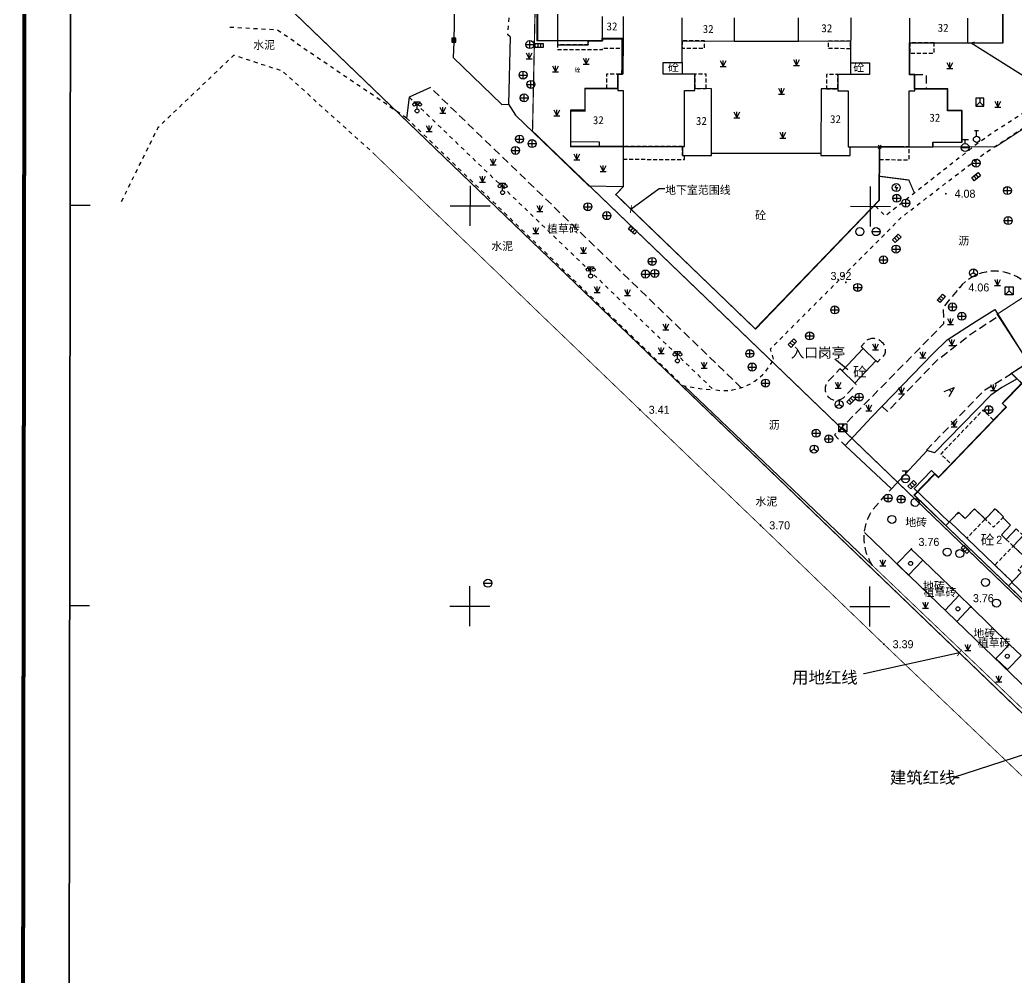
# Model space of a CAD drawing. Extents: x 99002 to 478558, y 2449839 to 2450453.
# Drawn here: x 478199.4 to 478323.9, y 2449967.5 to 2450087.1 of the extents above; entities that cross this region are included whole.
import ezdxf
from ezdxf.enums import TextEntityAlignment as Align

# ---------------------------------------------------------------- set-up
doc = ezdxf.new("R2010")
doc.units = 0
doc.header["$LTSCALE"] = 0.5
doc.header["$PDMODE"] = 35
doc.header["$PDSIZE"] = 0.2
for name, pattern in [('2', [0]), ('380403', [3, 2, -1]), ('430600', [3, 2, -1]), ('DASHEDX2', [38.1, 25.4, -12.7]), ('X0', [4, 3, -1]), ('X11', [6, 5, -1]), ('X3', [5, 4, -1]), ('X5', [3, 2, -1]), ('X6', [2, 1, -1])]:
    doc.linetypes.add(name, pattern=pattern)
doc.layers.get('0').update_dxf_attribs({"linetype": 'CONTINUOUS'})
for name, color, linetype in [('DEFAULT', 1, 'CONTINUOUS'), ('DLDW', 11, 'CONTINUOUS'), ('DLSS', 4, 'CONTINUOUS'), ('DMTZ', 3, 'CONTINUOUS'), ('GCD', 1, 'CONTINUOUS'), ('GXYZ', 2, 'CONTINUOUS'), ('JMD', 6, 'CONTINUOUS'), ('TK', 7, 'CONTINUOUS'), ('ZBTZ', 3, 'CONTINUOUS'), ('交通线', 7, 'CONTINUOUS'), ('地下室范围线', 170, 'CONTINUOUS'), ('居民地点', 7, 'CONTINUOUS'), ('居民地面', 7, 'CONTINUOUS'), ('建筑物首层报建外轮廓范围线', 10, 'CONTINUOUS'), ('建筑红线', 10, 'DASHEDX2'), ('房屋面', 7, 'CONTINUOUS'), ('植被点', 114, 'CONTINUOUS'), ('用地信息', 7, 'CONTINUOUS'), ('用地红线', 10, 'CONTINUOUS'), ('管线点', 7, 'CONTINUOUS'), ('红线', 10, 'CONTINUOUS'), ('高程点', 7, 'CONTINUOUS')]:
    doc.layers.add(name, color=color, linetype=linetype)
doc.styles.add('方正中等线简体', font='FZZDXJW.TTF')
doc.styles.add('方正细等线简体', font='方正细等线简体.ttf')
doc.styles.add('正等线体', font='simhei.ttf')
doc.styles.add('等线体', font='simhei.ttf')
doc.styles.add('细等线体', font='FZXDXJW.TTF', dxfattribs={"width": 0.8})
doc.styles.add('黑体', font='simhei.ttf')
doc.linetypes.add('10411', pattern='A,2,[150,AAA.SHX,S=1,R=0,X=0,Y=1],2,[151,AAA.SHX,S=1,R=0,X=0,Y=3],1e-11', length=4)
doc.linetypes.add('1161', pattern='A,0,[149,AAA.SHX,S=0.15,R=0,X=0,Y=0],-1.6', length=1.6)
doc.linetypes.add('444', pattern='A,4.5,[145,AAA.SHX,S=1,R=0,X=0,Y=1],4.5,-0.5,[146,AAA.SHX,S=1,R=0,X=0,Y=0],-0.5', length=10)
doc.dimstyles.get("Standard").update_dxf_attribs({"dimtxt": 1, "dimasz": 0.7, "dimexe": 0.18, "dimexo": 0.0625, "dimgap": 0.09, "dimtad": 0, "dimzin": 0, "dimdsep": 46, "dimtxsty": '等线体', "dimblk2": 'ARCHTICK', "dimsah": 1, "dimcen": 0.09, "dimadec": 0, "dimazin": 0, "dimtfac": 1, "dimtofl": 0, "dimtmove": 0, "dimatfit": 3, "dimldrblk": 'ARCHTICK', "dimfxl": 0, "dimtolj": 1, "dimtzin": 0, "dimarcsym": 0})

# ---------------------------------------------------------------- blocks, each defined once
blk = doc.blocks.new('gc042')
blk.add_line((-1, 0), (1, 0))
blk.add_circle((0, 0), 1)
blk = doc.blocks.new('gc043')
for p, q in [((-1, 0), (1, 0)), ((0, -1), (0, 1))]:
    blk.add_line(p, q)
blk.add_circle((0, 0), 1)
blk = doc.blocks.new('gc041')
for p, q in [((-1, 0.5), (1, 0.5)), ((-1, -0.5), (-1, 0.5)), ((-0.33, 0.5), (-0.33, -0.5)), ((0.33, 0.5), (0.33, -0.5)), ((1, 0.5), (1, -0.5)), ((1, -0.5), (-1, -0.5))]:
    blk.add_line(p, q)
blk = doc.blocks.new('gc097')
for p, q in [((-0.7, 2), (-0.7, 2.3)), ((-0.7, 2.3), (0.7, 2.3)), ((0, 0.5), (0, 2.3)), ((0.7, 2.3), (0.7, 2))]:
    blk.add_line(p, q)
for centre, radius in [((-0.7, 1.6), 0.4), ((0, 0), 0.5), ((0.73, 1.6), 0.4)]:
    blk.add_circle(centre, radius)
blk = doc.blocks.new('380301301')
at = {"color": 0, "linetype": 'Continuous', "lineweight": -3, "flags": 128}
for points in [[(0.9, 1.3), (0, -1.2), (-0.9, 1.3)], [(0.432, 0), (-0.432, 0)]]:
    blk.add_lwpolyline(points, dxfattribs=at)
blk = doc.blocks.new('8105091')
at = {"color": 0, "linetype": 'Continuous', "lineweight": -3}
blk.add_circle((0, 0), 0.5, dxfattribs=at)
blk = doc.blocks.new('8202001')
at = {"color": 0, "linetype": 'Continuous', "lineweight": -3, "flags": 128}
for points in [[(-0.75, 1.5), (0, 0)], [(-0.75, 0), (0.75, 0)], [(0, 0), (0.75, 1.5)], [(0, 0), (0, 1.5)]]:
    blk.add_lwpolyline(points, dxfattribs=at)
blk = doc.blocks.new('7201001')
at = {"linetype": '2'}
h = blk.add_hatch(color=0, dxfattribs=at)
edge = h.paths.add_edge_path(flags=0)
edge.add_arc((0, 0), 0.25, 0, 360)
blk = doc.blocks.new('5441011')
at = {"color": 0, "linetype": 'Continuous', "lineweight": -3, "flags": 128}
for points in [[(-1, 0), (1, 0)], [(0, -1), (0, 1)]]:
    blk.add_lwpolyline(points, dxfattribs=at)
at = {"color": 0, "linetype": 'Continuous', "lineweight": -3}
blk.add_circle((0, 0), 1, dxfattribs=at)
blk = doc.blocks.new('5441024')
at = {"color": 0, "linetype": 'Continuous', "lineweight": -3, "flags": 128}
blk.add_lwpolyline([(1, 0.5), (1, -0.5), (-1, -0.5), (-1, 0.5)], close=True, dxfattribs=at)
for points in [[(-0.33, 0.5), (-0.33, -0.5)], [(0.33, -0.5), (0.33, 0.5)]]:
    blk.add_lwpolyline(points, dxfattribs=at)
blk = doc.blocks.new('5401001')
at = {"color": 0, "linetype": 'Continuous', "lineweight": -3}
blk.add_circle((0, 0), 1, dxfattribs=at)
blk = doc.blocks.new('5430071')
at = {"color": 0, "linetype": 'Continuous', "lineweight": -3, "flags": 128}
for points in [[(-1, 0), (1, 0)], [(-0.8, 2), (0.8, 2)], [(0, 2), (0, 1)]]:
    blk.add_lwpolyline(points, dxfattribs=at)
at = {"color": 0, "linetype": 'Continuous', "lineweight": -3}
blk.add_circle((0, 0), 1, dxfattribs=at)
blk = doc.blocks.new('5201054')
at = {"color": 0, "linetype": 'Continuous', "lineweight": -3, "flags": 128}
blk.add_lwpolyline([(-1, -1), (-1, 1), (1, 1), (1, -1)], close=True, dxfattribs=at)
for points in [[(-1, -1), (0, 0), (1, -1)], [(0, 0), (0, 1)]]:
    blk.add_lwpolyline(points, dxfattribs=at)
blk = doc.blocks.new('5201051')
at = {"color": 0, "linetype": 'Continuous', "lineweight": -3, "flags": 128}
for points in [[(0, 0), (-0.866, -0.5)], [(0, 1), (0, 0)], [(0, 0), (0.866, -0.5)]]:
    blk.add_lwpolyline(points, dxfattribs=at)
at = {"color": 0, "linetype": 'Continuous', "lineweight": -3}
blk.add_circle((0, 0), 1, dxfattribs=at)
blk = doc.blocks.new('GC200')
at = {"linetype": 'Continuous', "const_width": 0.2, "flags": 128}
blk.add_lwpolyline([(-0.1, 0, 1), (0.1, 0, 1)], format="xyb", close=True, dxfattribs=at)
blk = doc.blocks.new('gc049')
for p, q in [((-1, 1.2), (-1, -0.8)), ((1, 1.2), (-1, 1.2)), ((0, 0.2), (-1, -0.8)), ((0, 1.2), (0, 0.2)), ((0, 0.2), (1, -0.8)), ((1, -0.8), (1, 1.2)), ((-1, -0.8), (1, -0.8))]:
    blk.add_line(p, q)
blk = doc.blocks.new('gc050')
for points in [[(-0.3, 0), (0.1, 0.69)], [(-0.3, 0), (0.3, 0)], [(0.3, 0), (-0.1, -0.69)]]:
    blk.add_lwpolyline(points)
blk.add_circle((0, 0), 1)
blk = doc.blocks.new('gc188')
blk.add_circle((0, 0), 1)
blk = doc.blocks.new('gc133')
for p, q in [((-1, 0), (1, 0)), ((-0.8, 2), (0.8, 2)), ((0, 1), (0, 2))]:
    blk.add_line(p, q)
blk.add_circle((0, 0), 1)
blk = doc.blocks.new('gc134')
for p, q in [((-0.5, 2.2), (0.5, 2.2)), ((0, 0.8), (0, 2.2))]:
    blk.add_line(p, q)
blk.add_circle((0, 0), 0.8)
blk = doc.blocks.new('gc124')
for p, q in [((-0.75, 1.5), (0, 0)), ((-0.75, 0), (0.75, 0)), ((0, 0), (0, 1.5)), ((0, 0), (0.75, 1.5))]:
    blk.add_line(p, q)
blk = doc.blocks.new('gc002')
at = {"linetype": 'Continuous'}
blk.add_hatch(color=256, dxfattribs=at).paths.add_polyline_path([(0.5, 0.5), (-0.5, 0.5), (-0.5, -0.5), (0.5, -0.5)])
blk.add_lwpolyline([(-0.5, -0.5), (0.5, -0.5), (0.5, 0.5), (-0.5, 0.5), (-0.5, -0.5)])
blk = doc.blocks.new('_ArchTick')
at = {"color": 0, "linetype": 'ByBlock', "const_width": 0.15}
blk.add_lwpolyline([(-0.5, -0.5), (0.5, 0.5)], dxfattribs=at)

msp = doc.modelspace()

# ---------------------------------------------------------------- linework, layer by layer
at = {"color": 7, "linetype": 'Continuous'}
msp.add_point((478306.82, 2450071.21, 19.51), dxfattribs=at)
at = {"layer": 'DEFAULT', "color": 7, "linetype": 'Continuous', "lineweight": -3, "ltscale": 0.5, "flags": 128}
msp.add_lwpolyline([(478302.49, 2450033.91), (478305.83, 2450037.46), (478313.48, 2450045.34), (478315.24, 2450047.1), (478318.88, 2450049.42), (478321.19, 2450050.9), (478325.38, 2450044.25), (478324.8, 2450043.85), (478323.31, 2450042.89), (478324, 2450042.22), (478322.09, 2450041.12), (478320.71, 2450040.19), (478313.66, 2450032.97), (478312.74, 2450033.27), (478308.31, 2450028.49)], close=True, dxfattribs=at)
msp.add_lwpolyline([(478302.85, 2450043.34), (478301.2, 2450044.68)], dxfattribs=at)
at = {"layer": 'DLSS', "color": 4, "linetype": 'X6', "flags": 128}
for points in [[(478260.64, 2450084.96), (478260.34, 2450085.22), (478260.86, 2450091.34), (478260.94, 2450092.33), (478261.2, 2450092.81), (478262.42, 2450095.7), (478263.03, 2450096.84), (478264.25, 2450098.49), (478267.24, 2450101.09), (478273.52, 2450106.31), (478275.15, 2450104.68), (478275.21, 2450099.92), (478275.32, 2450092.29)], [(478310.24, 2450092.22), (478310.32, 2450097.41), (478312.18, 2450097.36), (478314.04, 2450097.47), (478315.88, 2450097.74), (478317.7, 2450098.17), (478319.36, 2450098.1), (478321.01, 2450097.9), (478322.63, 2450097.56), (478324.22, 2450097.08), (478325.77, 2450096.46), (478327.26, 2450095.73), (478328.68, 2450094.86), (478333.06, 2450086.68), (478334.11, 2450083.57), (478334.36, 2450081.61), (478320.58, 2450072.72), (478319.06, 2450071.64), (478307.52, 2450062.57), (478306.18, 2450063.9)], [(478247.7, 2450074.81), (478235.33, 2450083.18), (478231.58, 2450085.8), (478225.42, 2450086.14)], [(478212.09, 2450064.38), (478216.68, 2450073.67), (478226.13, 2450082.67), (478232.15, 2450080.7), (478243.47, 2450070.49)], [(478248.04, 2450077.4), (478286.03, 2450040.88), (478286.63, 2450040.79), (478287.23, 2450040.75), (478287.84, 2450040.77), (478288.44, 2450040.84), (478289.03, 2450040.96), (478289.61, 2450041.13), (478290.17, 2450041.36), (478290.71, 2450041.63), (478291.23, 2450041.95), (478291.71, 2450042.31), (478292.16, 2450042.72), (478292.57, 2450043.16), (478292.94, 2450043.64), (478293.27, 2450044.15), (478293.55, 2450044.69)], [(478293.55, 2450044.69), (478293.17, 2450045.97), (478309.55, 2450062.41), (478319.95, 2450070.42), (478329.57, 2450076.71), (478330.25, 2450075.68)]]:
    msp.add_lwpolyline(points, dxfattribs=at)
at = {"layer": 'DLSS', "color": 4, "linetype": 'X6', "elevation": 3.25, "flags": 128}
msp.add_lwpolyline([(478247.7, 2450074.81), (478282.23, 2450041.37), (478284.33, 2450041.01), (478286.03, 2450040.88)], dxfattribs=at)
at = {"layer": 'DLSS', "color": 4, "linetype": 'Continuous', "const_width": 0.1, "flags": 128}
msp.add_lwpolyline([(478437.18, 2449875.52), (478438.19, 2449882.05), (478434.8, 2449886.75), (478400.15, 2449919.97), (478368.23, 2449950.52), (478347.19, 2449970.83), (478325.47, 2449991.78), (478307.34, 2450009.07), (478291.92, 2450023.92), (478285.01, 2450030.54), (478264.97, 2450049.78), (478243.47, 2450070.49)], dxfattribs=at)
at = {"layer": 'DLSS', "color": 4, "linetype": 'X3', "const_width": 0.15, "flags": 128}
msp.add_lwpolyline([(478311.12, 2450065.52), (478310.46, 2450067.06), (478306.78, 2450067.53)], dxfattribs=at)
at = {"layer": 'DLSS', "color": 4, "linetype": 'Continuous', "lineweight": -3, "const_width": 0.1, "flags": 128}
msp.add_lwpolyline([(478305.93, 2450018.89), (478329.95, 2449995.95), (478350.55, 2449976.1), (478371.4, 2449955.73), (478404.21, 2449924.34), (478444.33, 2449885.98), (478450.35, 2449884.89), (478452.04, 2449885.16)], dxfattribs=at)
at = {"layer": 'DMTZ', "color": 3, "linetype": '10411', "lineweight": -3, "flags": 128}
msp.add_lwpolyline([(478329.01, 2449999.85), (478304.91, 2450023.01)], dxfattribs=at)
at = {"layer": 'JMD', "color": 6, "linetype": '444', "flags": 128}
for points in [[(478456.52, 2450278.65), (478444.37, 2450267.74), (478373.87, 2450205.19), (478298.46, 2450138.32), (478253.96, 2450098.86), (478253.83, 2450097.28), (478253.62, 2450084.29)], [(478260.64, 2450084.96), (478260.45, 2450076.54), (478261.31, 2450075.18), (478270.48, 2450066.33), (478274.77, 2450066.25)]]:
    msp.add_lwpolyline(points, dxfattribs=at)
at = {"layer": 'JMD', "color": 6, "linetype": 'Continuous', "lineweight": -3, "ltscale": 0.5, "elevation": 19.51, "flags": 128}
for points in [[(478266.54, 2450084.46), (478264.04, 2450084.46), (478264.05, 2450091.3), (478266.55, 2450091.3)], [(478266.55, 2450091.6), (478266.54, 2450083.96), (478270.38, 2450083.95), (478270.38, 2450084.45), (478272.18, 2450084.45), (478272.18, 2450084.75), (478274.74, 2450084.75), (478274.74, 2450080.29), (478274.09, 2450080.29), (478274.08, 2450078.49), (478269.98, 2450078.5), (478269.98, 2450075.8), (478268.18, 2450075.8), (478268.18, 2450071.86), (478271.78, 2450071.85), (478271.77, 2450071.25), (478282.18, 2450071.24), (478282.17, 2450070.14), (478285.81, 2450070.13), (478285.82, 2450078.47), (478283.72, 2450078.48), (478283.73, 2450080.28), (478279.78, 2450080.28), (478279.78, 2450081.74), (478282.13, 2450081.74), (478282.13, 2450084.44), (478303.19, 2450084.41), (478303.19, 2450080.25), (478301.59, 2450080.25), (478301.59, 2450078.45), (478299.49, 2450078.46), (478299.47, 2450070.12), (478303.11, 2450070.11), (478303.12, 2450071.21), (478313.52, 2450071.2), (478313.52, 2450071.8), (478317.12, 2450071.79), (478317.12, 2450075.73), (478315.32, 2450075.74), (478315.33, 2450078.44), (478311.23, 2450078.44), (478311.23, 2450080.24), (478310.58, 2450080.24), (478310.58, 2450084.2), (478322.23, 2450084.19), (478322.24, 2450091.23)], [(478317.8, 2450087.29), (478317.79, 2450084.19), (478322.23, 2450084.19), (478322.24, 2450091.23)], [(478266.55, 2450089.15), (478266.54, 2450083.96)], [(478272.18, 2450084.45), (478272.19, 2450087.49)], [(478274.75, 2450087.49), (478274.74, 2450080.29), (478274.09, 2450080.29), (478274.08, 2450078.25), (478274.78, 2450078.25), (478274.78, 2450071.25), (478282.42, 2450071.24), (478282.42, 2450078.24), (478283.72, 2450078.24), (478283.73, 2450080.28), (478279.78, 2450080.28), (478279.78, 2450081.74), (478282.13, 2450081.74), (478282.14, 2450087.34)], [(478288.65, 2450087.33), (478288.64, 2450084.43), (478296.68, 2450084.42), (478296.69, 2450087.32)], [(478303.2, 2450087.31), (478303.19, 2450081.71), (478305.56, 2450081.71), (478305.56, 2450080.25), (478301.59, 2450080.25), (478301.58, 2450078.21), (478302.88, 2450078.21), (478302.88, 2450071.21), (478310.52, 2450071.2), (478310.52, 2450078.2), (478311.22, 2450078.2), (478311.23, 2450080.24), (478310.58, 2450080.24), (478310.59, 2450087.3)], [(478282.13, 2450081.74), (478282.13, 2450080.28)], [(478303.19, 2450081.71), (478305.54, 2450081.71), (478305.54, 2450080.25), (478303.19, 2450080.25)], [(478274.77, 2450069.65), (478274.77, 2450066.22), (478273.83, 2450065.24), (478291.29, 2450048.43), (478306.81, 2450064.55), (478306.82, 2450071.21)], [(478299.47, 2450070.36), (478285.81, 2450070.37)]]:
    msp.add_lwpolyline(points, dxfattribs=at)
at = {"layer": 'JMD', "color": 6, "linetype": 'X5', "lineweight": -3, "ltscale": 0.5, "elevation": 19.51, "flags": 128}
for points in [[(478272.18, 2450084.45), (478270.38, 2450084.45), (478270.38, 2450083.95), (478266.54, 2450083.96), (478266.54, 2450083.36), (478272.18, 2450083.35), (478272.18, 2450083.55), (478274.74, 2450083.55), (478274.74, 2450084.75), (478272.18, 2450084.75)], [(478282.13, 2450084.44), (478282.13, 2450083.54), (478284.93, 2450083.54), (478284.93, 2450084.44)], [(478303.19, 2450084.41), (478300.39, 2450084.42), (478300.39, 2450083.52), (478303.19, 2450083.51)], [(478313.63, 2450084.2), (478310.58, 2450084.2), (478310.58, 2450082.9), (478313.63, 2450082.9)], [(478274.08, 2450078.49), (478274.09, 2450080.29), (478272.69, 2450080.29), (478272.68, 2450078.49)], [(478285.12, 2450078.48), (478285.13, 2450080.28), (478283.73, 2450080.28), (478283.72, 2450078.48)], [(478300.19, 2450078.46), (478301.59, 2450078.45), (478301.59, 2450080.25), (478300.19, 2450080.26)], [(478282.18, 2450071.24), (478274.78, 2450071.25), (478274.77, 2450069.65), (478282.41, 2450069.64), (478282.41, 2450070.14), (478282.17, 2450070.14)]]:
    msp.add_lwpolyline(points, close=True, dxfattribs=at)
at = {"layer": 'JMD', "color": 6, "linetype": 'X5', "elevation": 19.51, "flags": 128}
msp.add_lwpolyline([(478311.23, 2450080.24), (478312.63, 2450080.24), (478312.63, 2450078.44), (478311.23, 2450078.44)], close=True, dxfattribs=at)
at = {"layer": 'JMD', "color": 6, "linetype": 'X5', "lineweight": -3, "ltscale": 0.5, "elevation": 19.51, "flags": 128}
msp.add_lwpolyline([(478306.81, 2450069.61), (478310.51, 2450069.6), (478310.52, 2450071.2), (478306.82, 2450071.21)], dxfattribs=at)
at = {"layer": 'TK', "color": 7, "linetype": 'Continuous'}
for p, q in [((478255.66, 2450061.34), (478255.67, 2450066.34)), ((478305.66, 2450061.27), (478305.67, 2450066.27)), ((478205.66, 2450063.91), (478208.16, 2450063.9)), ((478253.16, 2450063.84), (478258.16, 2450063.84)), ((478303.16, 2450063.78), (478308.16, 2450063.77)), ((478255.59, 2450011.34), (478255.6, 2450016.34)), ((478305.59, 2450011.27), (478305.6, 2450016.27)), ((478205.59, 2450013.91), (478208.09, 2450013.9)), ((478253.1, 2450013.84), (478258.1, 2450013.84)), ((478303.1, 2450013.78), (478308.1, 2450013.77))]:
    msp.add_line(p, q, dxfattribs=at)
at = {"layer": 'TK', "color": 7, "linetype": 'Continuous', "flags": 128}
msp.add_lwpolyline([(478199.64, 2449858.16, 0.5, 0.5, 0), (478541.14, 2449857.71, 0.5, 0.5, 0), (478541.9, 2450429.22, 0.5, 0.5, 0), (478200.4, 2450429.67, 0.5, 0.5, 0)], format="xyseb", close=True, dxfattribs=at)
at = {"layer": 'TK', "color": 7, "linetype": 'Continuous'}
msp.add_lwpolyline([(478535.4, 2449863.47), (478205.4, 2449863.9), (478206.14, 2450423.91), (478536.14, 2450423.48)], close=True, dxfattribs=at)
at = {"layer": 'TK', "color": 7, "linetype": 'Continuous', "flags": 128}
msp.add_lwpolyline([(478205.4, 2449863.9), (478535.4, 2449863.47), (478536.14, 2450423.48), (478206.14, 2450423.91)], close=True, dxfattribs=at)
at = {"layer": 'ZBTZ', "color": 3, "linetype": '1161', "flags": 128}
for points in [[(478253.62, 2450084.29), (478253.54, 2450082.35), (478259.59, 2450076.51), (478260.45, 2450076.54)], [(478250.7, 2450078.6), (478248.04, 2450077.4), (478247.7, 2450074.81)]]:
    msp.add_lwpolyline(points, dxfattribs=at)
at = {"layer": 'ZBTZ', "color": 3, "linetype": '1161', "lineweight": -3, "flags": 128}
for points in [[(478305.93, 2450018.89), (478282.39, 2450041.34)], [(478312.21, 2450019.56), (478316.76, 2450015.18)], [(478318.22, 2450013.78), (478323.02, 2450009.05)]]:
    msp.add_lwpolyline(points, dxfattribs=at)
for points in [[(478310.44, 2450017.69), (478312.21, 2450019.56), (478310.77, 2450020.96), (478308.98, 2450019.1)], [(478314.99, 2450013.32), (478316.76, 2450015.18), (478318.22, 2450013.78), (478316.44, 2450011.92)], [(478321.33, 2450007.29), (478323.02, 2450009.05), (478324.48, 2450007.65), (478322.8, 2450005.89)]]:
    msp.add_lwpolyline(points, close=True, dxfattribs=at)
at = {"layer": '交通线', "color": 4, "linetype": '430600', "flags": 128}
msp.add_lwpolyline([(478289.53, 2450041.1), (478250.7, 2450078.6)], dxfattribs=at)
at = {"layer": '交通线', "color": 4, "linetype": '430600', "lineweight": -3, "flags": 128}
for points in [[(478330.33, 2450035.5), (478336.33, 2450041.62), (478336.94, 2450042.34), (478332.6, 2450046.62), (478328.84, 2450050.38), (478325.26, 2450053.93), (478324.72, 2450054.47), (478324.32, 2450054.75), (478323.9, 2450055), (478323.46, 2450055.21), (478323, 2450055.38), (478322.54, 2450055.52), (478322.06, 2450055.61), (478321.57, 2450055.66), (478321.08, 2450055.68), (478320.6, 2450055.65), (478320.12, 2450055.57), (478319.64, 2450055.46), (478319.18, 2450055.31), (478318.73, 2450055.12), (478318.3, 2450054.89), (478317.89, 2450054.63), (478317.5, 2450054.33), (478317.14, 2450054), (478316.81, 2450053.64), (478314.76, 2450051.18), (478314.8, 2450049.09), (478301.16, 2450035.21), (478302.49, 2450033.91)], [(478307.11, 2450038.78), (478307.79, 2450038.13), (478314.08, 2450044.64), (478318.14, 2450047.77), (478321.69, 2450050.11)], [(478304.77, 2450046), (478304.5, 2450046.26), (478305.33, 2450047.14), (478305.46, 2450047.2), (478305.58, 2450047.24), (478305.71, 2450047.27), (478305.85, 2450047.29), (478305.98, 2450047.29), (478306.11, 2450047.29), (478306.24, 2450047.27), (478306.37, 2450047.25), (478306.5, 2450047.21), (478306.63, 2450047.16), (478306.74, 2450047.1), (478306.86, 2450047.03), (478306.96, 2450046.95), (478307.06, 2450046.86), (478307.15, 2450046.76), (478307.24, 2450046.65), (478307.31, 2450046.54), (478307.37, 2450046.42), (478307.42, 2450046.3), (478307.46, 2450046.17), (478307.49, 2450046.04), (478307.51, 2450045.91), (478307.51, 2450045.78), (478307.51, 2450045.65), (478307.49, 2450045.51), (478307.46, 2450045.38), (478307.42, 2450045.26), (478306.53, 2450044.32), (478306.35, 2450044.49)], [(478302.12, 2450043.21), (478301.84, 2450043.47), (478300.39, 2450041.94), (478300.31, 2450041.85), (478300.23, 2450041.76), (478300.17, 2450041.65), (478300.11, 2450041.54), (478300.07, 2450041.43), (478300.03, 2450041.31), (478300.01, 2450041.19), (478299.99, 2450041.07), (478299.99, 2450040.95), (478299.99, 2450040.83), (478300.01, 2450040.71), (478300.03, 2450040.59), (478300.07, 2450040.47), (478300.12, 2450040.36), (478300.18, 2450040.25), (478300.24, 2450040.15), (478300.32, 2450040.05), (478300.4, 2450039.96), (478300.49, 2450039.88), (478300.58, 2450039.81), (478300.69, 2450039.74), (478300.79, 2450039.68), (478300.91, 2450039.64), (478301.02, 2450039.6), (478301.14, 2450039.57), (478301.26, 2450039.56), (478301.39, 2450039.55), (478301.51, 2450039.56), (478301.63, 2450039.57), (478301.75, 2450039.6), (478301.86, 2450039.63), (478301.98, 2450039.68), (478302.09, 2450039.73), (478302.19, 2450039.8), (478302.29, 2450039.87), (478302.38, 2450039.95), (478303.88, 2450041.53), (478303.7, 2450041.7)], [(478312.74, 2450033.27), (478312.7, 2450033.35), (478319.94, 2450040.84), (478323.31, 2450042.89)], [(478305.93, 2450018.89), (478305.64, 2450019.38), (478305.39, 2450019.89), (478305.19, 2450020.42), (478305.04, 2450020.96), (478304.94, 2450021.51), (478304.88, 2450022.08), (478304.88, 2450022.64), (478304.93, 2450023.2), (478305.03, 2450023.76), (478305.18, 2450024.3), (478305.37, 2450024.83), (478305.61, 2450025.34), (478305.9, 2450025.83), (478307.39, 2450027.51), (478308.31, 2450028.49)]]:
    msp.add_lwpolyline(points, dxfattribs=at)
at = {"layer": '地下室范围线', "color": 170, "linetype": 'X0', "const_width": 0.15, "flags": 128}
for points in [[(478291.28, 2450048.46), (478273.84, 2450065.24), (478274.77, 2450066.21), (478274.78, 2450071.26), (478268.18, 2450071.27), (478268.19, 2450075.67), (478269.99, 2450075.67), (478269.99, 2450078.47), (478274.09, 2450078.47), (478274.09, 2450080.27), (478274.59, 2450080.27), (478274.6, 2450084.67), (478272.15, 2450084.67), (478272.15, 2450084.47), (478264.05, 2450084.48), (478264.06, 2450091.28), (478267.76, 2450091.27), (478267.77, 2450097.64), (478443.27, 2450253.01), (478450.72, 2450253), (478450.72, 2450247.1), (478496.67, 2450247.04), (478496.62, 2450209.05), (478455.12, 2450209.1), (478455.04, 2450155.22), (478360.69, 2450093.85), (478359.33, 2450095.95), (478321.28, 2450071.2), (478306.78, 2450071.22), (478306.77, 2450064.55)], [(478321.49, 2450050.29), (478330.08, 2450055.88), (478330.5, 2450056.18), (478330.89, 2450056.51), (478331.25, 2450056.88), (478331.58, 2450057.27), (478331.87, 2450057.7), (478332.12, 2450058.15), (478332.33, 2450058.62), (478332.51, 2450059.1), (478332.63, 2450059.6), (478332.72, 2450060.11), (478332.76, 2450060.62), (478332.75, 2450061.14), (478332.7, 2450061.65), (478332.61, 2450062.15), (478332.47, 2450062.65), (478332.29, 2450063.13), (478332.07, 2450063.6), (478331.81, 2450064.04), (478325.69, 2450073.44), (478331.38, 2450077.15), (478337.55, 2450067.66), (478342.67, 2450070.99), (478343.91, 2450070.72), (478344.24, 2450070.22), (478346.25, 2450071.53), (478345.43, 2450072.79), (478347.95, 2450074.42), (478347.73, 2450074.76), (478352.76, 2450078.03), (478353.3, 2450077.19), (478362.86, 2450083.41), (478362.31, 2450084.25), (478369.86, 2450089.16), (478370.4, 2450088.32), (478379.96, 2450094.54), (478379.41, 2450095.37), (478384.44, 2450098.65), (478384.66, 2450098.31), (478387.17, 2450099.95), (478387.99, 2450098.69), (478390, 2450100), (478389.68, 2450100.5), (478389.94, 2450101.75), (478392.97, 2450103.72), (478387.98, 2450111.38), (478394.94, 2450115.9), (478399.92, 2450108.24), (478408.04, 2450113.53), (478409.29, 2450113.26), (478409.62, 2450112.76), (478411.63, 2450114.07), (478410.81, 2450115.33), (478413.33, 2450116.96), (478413.11, 2450117.3), (478418.14, 2450120.57), (478418.68, 2450119.73), (478428.24, 2450125.95), (478427.69, 2450126.79), (478432.72, 2450130.06), (478432.94, 2450129.73), (478435.45, 2450131.36), (478436.27, 2450130.1), (478438.37, 2450131.47), (478437.99, 2450132.05), (478438.22, 2450133.16), (478439.73, 2450134.14), (478440.97, 2450133.88), (478441.25, 2450133.46), (478454.67, 2450142.19), (478469.53, 2450119.34), (478469.39, 2449987.13), (478463.41, 2449983.24), (478462.59, 2449984.49), (478460.49, 2449983.13), (478461.86, 2449981.03), (478460.35, 2449980.05), (478462.53, 2449976.7), (478456.16, 2449972.55), (478453.98, 2449975.91), (478452.39, 2449974.87), (478451.57, 2449976.13), (478444.02, 2449971.22), (478444.84, 2449969.96), (478443.25, 2449968.93), (478445.43, 2449965.57), (478443.58, 2449964.37), (478464.25, 2449932.6), (478459.68, 2449929.62), (478463.82, 2449923.26), (478456.28, 2449918.36), (478453.96, 2449920.59), (478451.6, 2449918.15), (478450.23, 2449919.46), (478441.77, 2449910.67), (478443.14, 2449909.35), (478440.58, 2449906.69), (478423.79, 2449922.84), (478422.02, 2449921), (478311.11, 2450027.71), (478313.67, 2450030.36), (478314.17, 2450029.88), (478322.64, 2450038.68), (478322.14, 2450039.17), (478324.56, 2450041.69), (478323.28, 2450042.92), (478325.39, 2450044.29)]]:
    msp.add_lwpolyline(points, close=True, dxfattribs=at)
at = {"layer": '居民地面', "color": 6, "linetype": '380403', "lineweight": -3, "ltscale": 0.5, "flags": 128}
for points in [[(478321.04, 2450037.08), (478319.74, 2450038.33), (478314.45, 2450032.82), (478315.74, 2450031.58)], [(478320.01, 2450024.7), (478318.67, 2450025.98), (478317.49, 2450024.76), (478316.67, 2450025.55), (478315.56, 2450024.4), (478317.72, 2450022.32)], [(478322.3, 2450024.99), (478321.25, 2450026), (478320.01, 2450024.7), (478321.05, 2450023.69)], [(478324.76, 2450022.63), (478323.89, 2450023.47), (478322.64, 2450022.17), (478323.51, 2450021.33)], [(478325.31, 2450019.6), (478323.51, 2450021.33), (478321.22, 2450018.95), (478323.38, 2450016.87), (478324.49, 2450018.02), (478324.13, 2450018.37)]]:
    msp.add_lwpolyline(points, close=True, dxfattribs=at)
at = {"layer": '建筑物首层报建外轮廓范围线', "color": 10, "linetype": 'Continuous'}
msp.add_lwpolyline([(478264.06, 2450091.28), (478264.05, 2450084.48), (478272.15, 2450084.47), (478272.15, 2450084.77), (478274.75, 2450084.77), (478274.74, 2450080.27), (478274.09, 2450080.27), (478274.09, 2450078.47), (478269.99, 2450078.47), (478269.99, 2450075.77), (478268.19, 2450075.77), (478268.18, 2450071.27), (478274.78, 2450071.27), (478274.77, 2450066.21), (478273.84, 2450065.24), (478291.28, 2450048.46), (478306.77, 2450064.55), (478306.78, 2450071.22), (478313.48, 2450071.21), (478313.48, 2450071.81), (478317.08, 2450071.81), (478317.09, 2450075.71), (478315.29, 2450075.71), (478315.29, 2450078.41), (478311.19, 2450078.42), (478311.19, 2450080.22), (478310.54, 2450080.22), (478310.55, 2450084.22), (478322.2, 2450084.2), (478322.21, 2450091.2)], dxfattribs=at)
at = {"layer": '建筑红线', "color": 10, "linetype": 'X11', "const_width": 0.15, "flags": 128}
msp.add_lwpolyline([(478536.03, 2450335.14), (478263.88, 2450094.2), (478263.44, 2450073.17), (478447.09, 2449896.55), (478535.52, 2449954.39)], dxfattribs=at)
at = {"layer": '房屋面', "color": 6, "linetype": 'Continuous', "lineweight": -3, "ltscale": 0.5, "flags": 128}
for points in [[(478302.12, 2450043.21), (478303.7, 2450041.7), (478306.35, 2450044.49), (478304.77, 2450046)], [(478324.8, 2450043.85), (478323.31, 2450042.89), (478324.6, 2450041.65), (478324.77, 2450041.82), (478325.04, 2450041.56), (478326.07, 2450042.63)]]:
    msp.add_lwpolyline(points, close=True, dxfattribs=at)
for points in [[(478326.99, 2450013.26), (478323.31, 2450016.8), (478323.38, 2450016.87), (478315.56, 2450024.4), (478315.49, 2450024.33), (478311.13, 2450028.51), (478313.31, 2450030.78), (478314.18, 2450029.95), (478322.61, 2450038.71), (478322.17, 2450039.13), (478324.77, 2450041.82)], [(478323.89, 2450023.47), (478322.64, 2450022.17), (478322.03, 2450022.75), (478323.18, 2450023.94), (478322.2, 2450024.88), (478322.3, 2450024.99), (478321.25, 2450026), (478320.01, 2450024.7), (478318.67, 2450025.98), (478317.49, 2450024.76), (478316.67, 2450025.55), (478315.07, 2450023.9), (478311.15, 2450027.67), (478313.74, 2450030.36), (478314.18, 2450029.95), (478322.61, 2450038.71), (478322.17, 2450039.13), (478324.77, 2450041.82)], [(478325.31, 2450019.6), (478323.51, 2450021.33), (478324.76, 2450022.63)], [(478328.05, 2450011.42), (478322.9, 2450016.37), (478324.49, 2450018.02)]]:
    msp.add_lwpolyline(points, dxfattribs=at)
at = {"layer": '用地信息', "color": 1, "linetype": 'Continuous', "lineweight": -3, "ltscale": 0.5, "const_width": 0.15, "flags": 128}
msp.add_lwpolyline([(478525.48, 2449923.93), (478453.29, 2449876.7), (478275.64, 2450047.56)], dxfattribs=at)
at = {"layer": '用地红线', "color": 10, "linetype": 'Continuous', "const_width": 0.15, "flags": 128}
msp.add_lwpolyline([(478535.49, 2449930.47), (478453.29, 2449876.7), (478219.43, 2450101.63), (478536.09, 2450382.14)], dxfattribs=at)

# ---------------------------------------------------------------- block references
at = {"layer": 'DLDW', "color": 11, "linetype": 'Continuous', "xscale": 0.5, "yscale": 0.5}
for p in [(478249.02, 2450075.7, 3.46), (478259.69, 2450065.5, 3.58), (478270.7, 2450055.07, 3.65), (478281.55, 2450044.47, 3.9)]:
    msp.add_blockref('gc097', p, dxfattribs=at)
at = {"layer": 'GCD', "color": 1, "linetype": 'Continuous'}
ref = msp.add_blockref('GC200', (478225.42, 2450086.14, 1.11), dxfattribs=dict(at, xscale=4.876000004212864e-06, yscale=4.876000004212864e-06, zscale=4.876000004212864e-06))
ref.add_attrib('height', '1.11', dxfattribs={"linetype": 'Continuous', "height": 0.00000975, "style": '方正中等线简体', "width": 0.8}).set_placement((478226.02, 2450085.64, 1.11), align=Align.MIDDLE_LEFT)
ref = msp.add_blockref('GC200', (478231.58, 2450085.8, 1.26), dxfattribs=dict(at, xscale=4.876000004212864e-06, yscale=4.876000004212864e-06, zscale=4.876000004212864e-06))
ref.add_attrib('height', '1.26', dxfattribs={"linetype": 'Continuous', "height": 0.00000975, "style": '方正中等线简体', "width": 0.8}).set_placement((478232.18, 2450085.3, 1.26), align=Align.MIDDLE_LEFT)
ref = msp.add_blockref('GC200', (478226.13, 2450082.67, 1.11), dxfattribs=dict(at, xscale=4.876000004212864e-06, yscale=4.876000004212864e-06, zscale=4.876000004212864e-06))
ref.add_attrib('height', '1.11', dxfattribs={"linetype": 'Continuous', "height": 0.00000975, "style": '方正中等线简体', "width": 0.8}).set_placement((478226.73, 2450082.17, 1.11), align=Align.MIDDLE_LEFT)
ref = msp.add_blockref('GC200', (478235.33, 2450083.18, 1.47), dxfattribs=dict(at, xscale=4.876000004212864e-06, yscale=4.876000004212864e-06, zscale=4.876000004212864e-06))
ref.add_attrib('height', '1.47', dxfattribs={"linetype": 'Continuous', "height": 0.00000975, "style": '方正中等线简体', "width": 0.8}).set_placement((478235.93, 2450082.68, 1.47), align=Align.MIDDLE_LEFT)
ref = msp.add_blockref('GC200', (478253.54, 2450082.35, 3.53), dxfattribs=dict(at, xscale=4.876000004212864e-06, yscale=4.876000004212864e-06, zscale=4.876000004212864e-06))
ref.add_attrib('height', '3.53', dxfattribs={"linetype": 'Continuous', "height": 0.00000975, "style": '方正中等线简体', "width": 0.8}).set_placement((478254.14, 2450081.85, 3.53), align=Align.MIDDLE_LEFT)
ref = msp.add_blockref('GC200', (478232.15, 2450080.7, 1.45), dxfattribs=dict(at, xscale=4.876000004212864e-06, yscale=4.876000004212864e-06, zscale=4.876000004212864e-06))
ref.add_attrib('height', '1.45', dxfattribs={"linetype": 'Continuous', "height": 0.00000975, "style": '方正中等线简体', "width": 0.8}).set_placement((478232.75, 2450080.2, 1.45), align=Align.MIDDLE_LEFT)
ref = msp.add_blockref('GC200', (478237.99, 2450078.89, 2.17), dxfattribs=dict(at, xscale=4.876000004212864e-06, yscale=4.876000004212864e-06, zscale=4.876000004212864e-06))
ref.add_attrib('height', '2.17', dxfattribs={"linetype": 'Continuous', "height": 0.00000975, "style": '方正中等线简体', "width": 0.8}).set_placement((478238.59, 2450078.39, 2.17), align=Align.MIDDLE_LEFT)
ref = msp.add_blockref('GC200', (478250.7, 2450078.6, 3.49), dxfattribs=dict(at, xscale=4.876000004212864e-06, yscale=4.876000004212864e-06, zscale=4.876000004212864e-06))
ref.add_attrib('height', '3.49', dxfattribs={"linetype": 'Continuous', "height": 0.00000975, "style": '方正中等线简体', "width": 0.8}).set_placement((478251.3, 2450078.1, 3.49), align=Align.MIDDLE_LEFT)
ref = msp.add_blockref('GC200', (478248.04, 2450077.4, 3.43), dxfattribs=dict(at, xscale=4.876000004212864e-06, yscale=4.876000004212864e-06, zscale=4.876000004212864e-06))
ref.add_attrib('height', '3.43', dxfattribs={"linetype": 'Continuous', "height": 0.00000975, "style": '方正中等线简体', "width": 0.8}).set_placement((478248.64, 2450076.9, 3.43), align=Align.MIDDLE_LEFT)
ref = msp.add_blockref('GC200', (478216.68, 2450073.67, 1.15), dxfattribs=dict(at, xscale=4.876000004212864e-06, yscale=4.876000004212864e-06, zscale=4.876000004212864e-06))
ref.add_attrib('height', '1.15', dxfattribs={"linetype": 'Continuous', "height": 0.00000975, "style": '方正中等线简体', "width": 0.8}).set_placement((478217.28, 2450073.17, 1.15), align=Align.MIDDLE_LEFT)
ref = msp.add_blockref('GC200', (478227.59, 2450072.56, 1.2), dxfattribs=dict(at, xscale=4.876000004212864e-06, yscale=4.876000004212864e-06, zscale=4.876000004212864e-06))
ref.add_attrib('height', '1.20', dxfattribs={"linetype": 'Continuous', "height": 0.00000975, "style": '方正中等线简体', "width": 0.8}).set_placement((478228.19, 2450072.06, 1.2), align=Align.MIDDLE_LEFT)
ref = msp.add_blockref('GC200', (478261.31, 2450070.76, 3.68), dxfattribs=dict(at, xscale=4.876000004212864e-06, yscale=4.876000004212864e-06, zscale=4.876000004212864e-06))
ref.add_attrib('height', '3.68', dxfattribs={"linetype": 'Continuous', "height": 0.00000975, "style": '方正中等线简体', "width": 0.8}).set_placement((478261.91, 2450070.26, 3.68), align=Align.MIDDLE_LEFT)
ref = msp.add_blockref('GC200', (478227.89, 2450068.23, 1.21), dxfattribs=dict(at, xscale=4.876000004212864e-06, yscale=4.876000004212864e-06, zscale=4.876000004212864e-06))
ref.add_attrib('height', '1.21', dxfattribs={"linetype": 'Continuous', "height": 0.00000975, "style": '方正中等线简体', "width": 0.8}).set_placement((478228.49, 2450067.73, 1.21), align=Align.MIDDLE_LEFT)
ref = msp.add_blockref('GC200', (478212.09, 2450064.38, 1.13), dxfattribs=dict(at, xscale=4.876000004212864e-06, yscale=4.876000004212864e-06, zscale=4.876000004212864e-06))
ref.add_attrib('height', '1.13', dxfattribs={"linetype": 'Continuous', "height": 0.00000975, "style": '方正中等线简体', "width": 0.8}).set_placement((478212.69, 2450063.88, 1.13), align=Align.MIDDLE_LEFT)
ref = msp.add_blockref('GC200', (478270.36, 2450063.72, 3.67), dxfattribs=dict(at, xscale=4.876000004212864e-06, yscale=4.876000004212864e-06, zscale=4.876000004212864e-06))
ref.add_attrib('height', '3.67', dxfattribs={"linetype": 'Continuous', "height": 0.00000975, "style": '方正中等线简体', "width": 0.8}).set_placement((478270.96, 2450063.22, 3.67), align=Align.MIDDLE_LEFT)
ref = msp.add_blockref('GC200', (478275.96, 2450060.79, 3.78), dxfattribs=dict(at, xscale=4.876000004212864e-06, yscale=4.876000004212864e-06, zscale=4.876000004212864e-06))
ref.add_attrib('height', '3.78', dxfattribs={"linetype": 'Continuous', "height": 0.00000975, "style": '方正中等线简体', "width": 0.8}).set_placement((478276.56, 2450060.29, 3.78), align=Align.MIDDLE_LEFT)
ref = msp.add_blockref('GC200', (478278.72, 2450055.4, 3.69), dxfattribs=dict(at, xscale=4.876000004212864e-06, yscale=4.876000004212864e-06, zscale=4.876000004212864e-06))
ref.add_attrib('height', '3.69', dxfattribs={"linetype": 'Continuous', "height": 0.00000975, "style": '方正中等线简体', "width": 0.8}).set_placement((478279.32, 2450054.9, 3.69), align=Align.MIDDLE_LEFT)
ref = msp.add_blockref('GC200', (478296.02, 2450044.36, 3.66), dxfattribs=dict(at, xscale=4.876000004212864e-06, yscale=4.876000004212864e-06, zscale=4.876000004212864e-06))
ref.add_attrib('height', '3.66', dxfattribs={"linetype": 'Continuous', "height": 0.00000975, "style": '方正中等线简体', "width": 0.8}).set_placement((478296.62, 2450043.86, 3.66), align=Align.MIDDLE_LEFT)
ref = msp.add_blockref('GC200', (478289.71, 2450041.16, 3.57), dxfattribs=dict(at, xscale=4.876000004212864e-06, yscale=4.876000004212864e-06, zscale=4.876000004212864e-06))
ref.add_attrib('height', '3.57', dxfattribs={"linetype": 'Continuous', "height": 0.00000975, "style": '方正中等线简体', "width": 0.8}).set_placement((478290.31, 2450040.66, 3.57), align=Align.MIDDLE_LEFT)
ref = msp.add_blockref('GC200', (478283.22, 2450033, 3.49), dxfattribs=dict(at, xscale=4.876000004212864e-06, yscale=4.876000004212864e-06, zscale=4.876000004212864e-06))
ref.add_attrib('height', '3.49', dxfattribs={"linetype": 'Continuous', "height": 0.00000975, "style": '方正中等线简体', "width": 0.8}).set_placement((478283.82, 2450032.5, 3.49), align=Align.MIDDLE_LEFT)
at = {"layer": 'GXYZ', "color": 2, "linetype": 'Continuous', "xscale": 0.5, "yscale": 0.5}
for name, p in [('gc043', (478263.11, 2450083.99, 3.9)), ('gc041', (478264.27, 2450083.85, 4.03)), ('gc043', (478262.26, 2450080.17, 3.87)), ('gc043', (478263.24, 2450079.01, 3.88)), ('gc043', (478262.39, 2450077.33, 3.78)), ('gc049', (478319.32, 2450076.7, 4.28)), ('gc043', (478261.82, 2450072.17, 3.54)), ('gc134', (478318.93, 2450072.14, 4.09)), ('gc043', (478261.31, 2450070.76, 3.68)), ('gc043', (478263.38, 2450071.61, 3.65)), ('gc133', (478317.5, 2450071.12, 4.07)), ('gc043', (478318.87, 2450069.17, 4.07)), ('gc050', (478308.89, 2450066.11, 4.16)), ('gc043', (478308.95, 2450064.79, 4.01)), ('gc043', (478270.36, 2450063.72, 3.67)), ('gc043', (478310.08, 2450064.18, 4.06)), ('gc043', (478272.73, 2450062.61, 3.78)), ('gc188', (478304.34, 2450060.61, 4)), ('gc042', (478306.37, 2450060.61, 3.99)), ('gc043', (478278.4, 2450056.89, 3.73)), ('gc043', (478277.55, 2450055.32, 3.69)), ('gc043', (478278.72, 2450055.4, 3.69)), ('gc043', (478290.58, 2450045.38, 3.84)), ('gc043', (478290.88, 2450043.7, 3.74)), ('gc043', (478292.56, 2450041.69, 3.72)), ('gc042', (478257.87, 2450016.69, 1.66))]:
    msp.add_blockref(name, p, dxfattribs=at)
at = {"layer": 'GXYZ', "color": 2, "linetype": 'Continuous', "xscale": 0.5000000000449363, "yscale": 0.4999999999717939, "rotation": 321.0760519819656}
msp.add_blockref('gc041', (478275.96, 2450060.79, 3.78), dxfattribs=at)
at = {"layer": 'JMD', "color": 6, "linetype": 'Continuous', "xscale": 0.4999999999999999, "yscale": 0.5, "zscale": 0.5, "rotation": 89.15313045276444}
msp.add_blockref('gc002', (478253.61, 2450084.53), dxfattribs=at)
at = {"layer": 'ZBTZ', "color": 3, "linetype": 'Continuous', "xscale": 0.5, "yscale": 0.5}
for p in [(478263.02, 2450082.19), (478270.16, 2450081.54), (478266.31, 2450080.59), (478287.27, 2450081.25), (478296.42, 2450081.38), (478315.57, 2450081), (478294.57, 2450077.79), (478252.23, 2450075.42), (478321.59, 2450076.16), (478266.47, 2450075.08), (478288.96, 2450074.85), (478250.51, 2450073.14), (478294.73, 2450072.28), (478268.99, 2450069.57), (478258.53, 2450068.97), (478272.26, 2450068.12), (478257.18, 2450066.81), (478264.35, 2450063.14), (478263.85, 2450060.4), (478269.82, 2450057.94), (478271.53, 2450052.99), (478275.32, 2450052.64), (478280.1, 2450048.33), (478279.51, 2450045.39), (478284.88, 2450043.55)]:
    msp.add_blockref('gc124', p, dxfattribs=at)
at = {"layer": '居民地点', "color": 6, "linetype": 'Continuous', "ltscale": 0.5, "xscale": 0.4999999999777904, "yscale": 0.5, "rotation": 131.6099042516285}
msp.add_blockref('380301301', (478315.66, 2450040.75), dxfattribs=at)
at = {"layer": '植被点', "color": 3, "linetype": 'Continuous', "ltscale": 0.5, "xscale": 0.5, "yscale": 0.5}
for name, p in [('8202001', (478321.56, 2450053.88, 9999)), ('8202001', (478315.65, 2450049, 9999)), ('8202001', (478306.28, 2450045.85, 9999)), ('8202001', (478315.82, 2450046.37, 9999)), ('8202001', (478312.2, 2450044.83, 9999)), ('8202001', (478301.63, 2450041.05, 9999)), ('8202001', (478321.05, 2450040.75, 9999)), ('8202001', (478309.53, 2450040.37, 9999)), ('8202001', (478305.48, 2450038.23, 9999)), ('8202001', (478316.12, 2450036.21, 9999)), ('8202001', (478307.23, 2450018.86, 9999)), ('8105091', (478310.69, 2450019.16)), ('8202001', (478312.54, 2450013.56, 9999)), ('8105091', (478316.59, 2450013.49)), ('8202001', (478317.85, 2450008.3, 9999)), ('8105091', (478322.76, 2450007.57)), ('8202001', (478321.69, 2450004.36, 9999))]:
    msp.add_blockref(name, p, dxfattribs=at)
at = {"layer": '管线点', "color": 2, "linetype": 'Continuous', "ltscale": 0.5, "yscale": 0.5}
for p, xscale, rotation in [((478318.87, 2450067.48, 4.03), 0.5000000000115847, 37.93799887836897), ((478308.96, 2450059.77, 4.01), 0.5000000000078271, 43.89310079620622), ((478314.51, 2450052.28, 3.97), 0.5000000000528243, 48.52210100151721), ((478295.92, 2450046.69, 3.72), 0.500000000040782, 46.78189857429344), ((478303.25, 2450039.53, 3.73), 0.5000000001132685, 46.11859842056459), ((478310.88, 2450028.99, 3.92), 0.4999999999181017, 44.20489892055978), ((478317.52, 2450020.93, 3.96), 0.500000000152225, 314.2870018869737)]:
    msp.add_blockref('5441024', p, dxfattribs=dict(at, xscale=xscale, rotation=rotation))
at = {"layer": '管线点', "color": 2, "linetype": 'Continuous', "ltscale": 0.5, "xscale": 0.5, "yscale": 0.5}
for name, p in [('5441011', (478322.78, 2450065.75, 4.06)), ('5441011', (478322.88, 2450061.99, 4.07)), ('5441011', (478308.86, 2450058.43, 4.01)), ('5441011', (478307.29, 2450057.08, 3.98)), ('5201051', (478318.53, 2450055.45, 4.04)), ('5441011', (478304.07, 2450053.65, 3.91)), ('5201054', (478323.01, 2450053.23, 4.51)), ('5441011', (478301.2, 2450050.83, 3.83)), ('5441011', (478315.92, 2450051.2, 4.52)), ('5441011', (478317.08, 2450050.04, 4.68)), ('5441011', (478298.07, 2450047.58, 3.76)), ('5441011', (478304.27, 2450039.95, 3.76)), ('5201051', (478301.74, 2450039.02, 3.74)), ('5441011', (478320.45, 2450038.37, 3.86)), ('5201054', (478302.2, 2450036.11, 4.14)), ('5441011', (478298.88, 2450035.43, 4.47)), ('5441011', (478300.45, 2450034.72, 4.12)), ('5201051', (478298.62, 2450033.44, 3.75)), ('5430071', (478310.04, 2450029.75, 3.97)), ('5441011', (478307.89, 2450027.33, 3.71)), ('5441011', (478309.49, 2450027.18, 3.82)), ('5401001', (478311.25, 2450026.78, 3.95)), ('5401001', (478308.35, 2450024.65, 3.79)), ('5401001', (478315.26, 2450020.58, 3.88)), ('5401001', (478316.82, 2450020.4, 3.93)), ('5401001', (478320.03, 2450016.79, 3.93)), ('5401001', (478321.41, 2450014.2, 3.9))]:
    msp.add_blockref(name, p, dxfattribs=at)
at = {"layer": '高程点', "color": 7, "linetype": 'Continuous', "ltscale": 0.5, "xscale": 0.5, "yscale": 0.5}
for p in [(478315.08, 2450065.35, 4.08), (478302.59, 2450054.28, 3.92), (478316.81, 2450053.64, 4.06), (478276.86, 2450038.36, 3.41), (478291.92, 2450023.92, 3.7), (478310.77, 2450020.96, 3.76), (478318.24, 2450013.72, 3.76), (478307.34, 2450009.07, 3.39)]:
    msp.add_blockref('7201001', p, dxfattribs=at)

# ---------------------------------------------------------------- texts
at = {"layer": 'DEFAULT', "color": 3, "linetype": 'Continuous', "ltscale": 0.5, "style": '黑体'}
for s, p in [('沥', (478316.66, 2450058.98)), ('沥', (478292.96, 2450035.96)), ('地砖', (478310.02, 2450023.8)), ('地砖', (478312.22, 2450015.85)), ('地砖', (478318.53, 2450009.92))]:
    msp.add_text(s, height=1, dxfattribs=at).set_placement(p)
at = {"layer": 'DEFAULT', "color": 7, "linetype": 'Continuous', "ltscale": 0.5}
for s, height, style, p in [('入口岗亭', 1.25, '黑体', (478295.7, 2450044.86)), ('砼', 1.25, '方正细等线简体', (478319.46, 2450021.49)), ('2', 1, '方正细等线简体', (478321.38, 2450021.61))]:
    msp.add_text(s, height=height, dxfattribs=dict(at, style=style)).set_placement(p)
at = {"layer": 'DLSS', "color": 4, "linetype": 'Continuous', "ltscale": 0.5, "style": '黑体'}
msp.add_text('水泥', height=1, dxfattribs=at).set_placement((478291.29, 2450026.39))
at = {"layer": 'DMTZ', "color": 3, "linetype": 'Continuous', "style": '等线体'}
for s, p in [('水泥', (478228.54, 2450083.43)), ('植草砖', (478265.25, 2450060.47)), ('水泥', (478258.29, 2450058.29)), ('植草砖', (478312.31, 2450015.06)), ('植草砖', (478319.07, 2450008.73))]:
    msp.add_text(s, height=1, dxfattribs=at).set_placement(p)
at = {"layer": 'JMD', "color": 6, "linetype": 'Continuous'}
for s, height, style, p in [('32', 1, '正等线体', (478272.69, 2450085.76, -2.57)), ('32', 1, '正等线体', (478284.71, 2450085.43, -2.57)), ('32', 1, '正等线体', (478299.53, 2450085.53, -2.57)), ('32', 1, '正等线体', (478314.07, 2450085.58, -2.57)), ('砼', 0.5, '细等线体', (478268.7, 2450080.56, -2.57)), ('砼', 1, '细等线体', (478280.36, 2450080.66, 19.51)), ('砼', 1, '细等线体', (478303.53, 2450080.63, 19.51)), ('32', 1, '正等线体', (478270.98, 2450074.04, -2.57)), ('32', 1, '正等线体', (478283.86, 2450073.94, -2.57)), ('32', 1, '正等线体', (478300.62, 2450074.17, -2.57)), ('32', 1, '正等线体', (478313.03, 2450074.35, -2.57)), ('砼', 1, '细等线体', (478291.26, 2450062.16, 19.51))]:
    msp.add_text(s, height=height, dxfattribs=dict(at, style=style)).set_placement(p)
at = {"layer": '地下室范围线', "color": 170, "linetype": 'X0', "style": '等线体'}
msp.add_text('地下室范围线', height=1, dxfattribs=at).set_placement((478280.01, 2450065.32))
at = {"layer": '房屋面', "color": 6, "linetype": 'Continuous', "ltscale": 0.5, "style": '方正细等线简体'}
msp.add_text('砼', height=1.25, dxfattribs=at).set_placement((478303.5, 2450042.47))
at = {"layer": '红线', "color": 10, "linetype": 'Continuous', "style": '等线体'}
for s, p in [('用地红线', (478295.88, 2450004.17)), ('建筑红线', (478308.1, 2449991.66))]:
    msp.add_text(s, height=1.5, dxfattribs=at).set_placement(p)
at = {"layer": '高程点', "color": 7, "linetype": 'Continuous', "ltscale": 0.5, "style": '方正中等线简体'}
for s, p in [('4.08', (478316.18, 2450064.85, 4.08)), ('3.92', (478300.68, 2450054.57, 3.92)), ('4.06', (478317.91, 2450053.14, 4.06)), ('3.41', (478277.96, 2450037.86, 3.41)), ('3.70', (478293.02, 2450023.42, 3.7)), ('3.76', (478311.67, 2450021.35, 3.76)), ('3.76', (478318.47, 2450014.32, 3.76)), ('3.39', (478308.44, 2450008.57, 3.39))]:
    msp.add_text(s, height=1, dxfattribs=at).set_placement(p)

# ---------------------------------------------------------------- leaders
at = {"layer": '地下室范围线', "color": 170, "linetype": 'Continuous'}
msp.add_leader([(478275.74, 2450063.42), (478279.28, 2450065.99), (478279.98, 2450065.99)], dimstyle='Standard', override={"dimgap": 0.09, "dimtad": 0, "dimfxl": 0.18}, dxfattribs=at)
at = {"layer": '建筑物首层报建外轮廓范围线', "color": 10, "linetype": 'Continuous'}
msp.add_leader([(478318.27, 2450084.21), (478325.55, 2450079.62)], dimstyle='Standard', override={"dimasz": 0.6, "dimgap": 0.09, "dimtad": 0}, dxfattribs=at)
at = {"layer": '红线', "color": 10, "linetype": 'Continuous'}
for points in [[(478316.78, 2450007.99), (478304.88, 2450005.35), (478304.79, 2450005.35)], [(478339.43, 2450000.08), (478316.06, 2449992.4), (478316.76, 2449992.4)]]:
    msp.add_leader(points, dimstyle='Standard', override={"dimgap": 0.09, "dimtad": 0, "dimfxl": 0.18}, dxfattribs=at)

doc.saveas('drawing.dxf')
